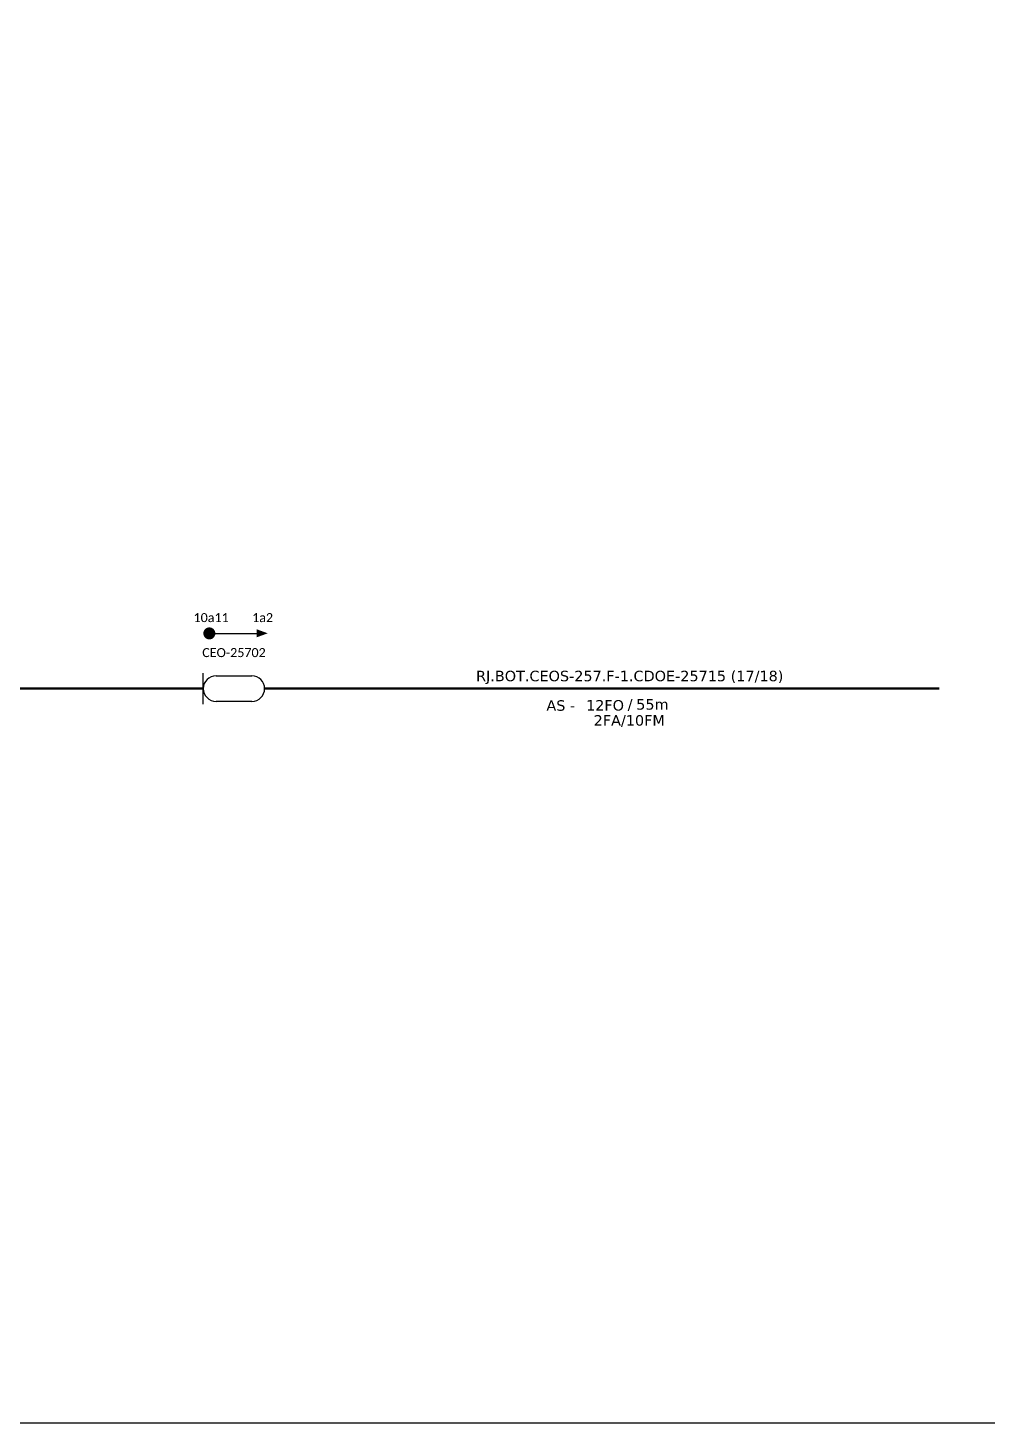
# Model space of a CAD drawing. Extents: x -4 to 837, y 1 to 595.
# Drawn here: x 428.4 to 629.7, y 1.3 to 294.1 of the extents above; entities that cross this region are included whole.
import ezdxf
from ezdxf.enums import TextEntityAlignment as Align

# ---------------------------------------------------------------- set-up
doc = ezdxf.new("R2010")
doc.units = 0
for name, color, linetype in [('20.4-CEOS', 1, 'Continuous'), ('CAP a instalar', 1, 'Continuous'), ('SETA', 7, 'Continuous')]:
    doc.layers.add(name, color=color, linetype=linetype)
doc.layers.add('40.1-ETIQUETAS', color=1, linetype='Continuous', lineweight=20)
doc.styles.add('siredit', font='verdana.ttf')
doc.linetypes.add('FENCELINE1', pattern='A,0.25,-0.1,[133,ltypeshp.shx,S=0.1,R=0,X=-0.1,Y=0],-0.1,1', length=1.45)

# ---------------------------------------------------------------- blocks, each defined once
blk = doc.blocks.new('ETIQUETA_RS5F')
at = {"layer": '40.1-ETIQUETAS', "color": 0, "style": 'siredit'}
blk.add_text('/', height=1.5, dxfattribs=at).set_placement((1.58, -1.95), align=Align.MIDDLE_RIGHT)
for tag, p in [('ETIQUETA_R_PRIMARIA', (1.21, 4.1)), ('ETIQUETA_R_SECUNDARIA', (1.21, 2.1)), ('F_ATIVAS/F_MORTAS', (1.14, -4.24))]:
    blk.add_attdef(tag, text='', height=1.5, dxfattribs=at).set_placement(p, align=Align.MIDDLE_CENTER)
for tag, p in [('TIPO_CABO', (-6.58, -2.12)), ('CAP_CABO', (0.4, -2.09))]:
    blk.add_attdef(tag, text='', height=1.5, dxfattribs=at).set_placement(p, align=Align.MIDDLE_RIGHT)
blk.add_attdef('METROS', text='', height=1.5, dxfattribs=at).set_placement((2.14, -1.95), align=Align.MIDDLE_LEFT)
for tag, p in [('FUSÃO_1', (0.85, -8.39)), ('FUSÃO_2', (0.85, -10.6)), ('FUSÃO_3', (0.85, -12.93)), ('FUSÃO_4', (0.85, -15.14)), ('FUSÃO_5', (0.85, -17.16))]:
    blk.add_attdef(tag, text='', height=1.5, dxfattribs=at).set_placement(p, align=Align.CENTER)

msp = doc.modelspace()

# ---------------------------------------------------------------- linework, layer by layer
msp.add_lwpolyline([(-3.83, 595.26), (837.17, 595.26), (837.17, 1.26), (-3.83, 1.26)], close=True)
at = {"const_width": 1.26}
msp.add_lwpolyline([(465.81, 167.02, 1), (467.07, 167.02, 1)], format="xyb", close=True, dxfattribs=at)
at = {"layer": '20.4-CEOS', "color": 7}
for p, q in [((467.85, 158.11), (475.37, 158.11)), ((475.37, 152.75), (467.85, 152.75))]:
    msp.add_line(p, q, dxfattribs=at)
msp.add_lwpolyline([(465.17, 152.2), (465.17, 158.66)], dxfattribs=at)
for centre, start, end in [((467.85, 155.43), 90, 270), ((475.37, 155.43), 270, 90)]:
    msp.add_arc(centre, 2.68, start, end, dxfattribs=at)
at = {"layer": 'CAP a instalar', "color": 7, "ltscale": 7, "const_width": 0.485}
msp.add_lwpolyline([(298.2, 155.43), (465.17, 155.43)], dxfattribs=at)
at = {"layer": 'CAP a instalar', "color": 7, "linetype": 'FENCELINE1', "ltscale": 10, "const_width": 0.485}
msp.add_lwpolyline([(478.05, 155.43), (619.65, 155.43)], dxfattribs=at)
at = {"layer": 'SETA'}
msp.add_lwpolyline([(466.44, 167.02), (477.26, 167.02)], dxfattribs=at)
msp.add_solid([(476.39, 167.88), (478.7, 167.04), (476.39, 166.2)], dxfattribs=at)

# ---------------------------------------------------------------- block references
at = {"layer": 'CAP a instalar', "color": 7, "linetype": 'FENCELINE1', "ltscale": 7}
ref = msp.add_blockref('ETIQUETA_RS5F', (552.94, 154.99), dxfattribs=dict(at, xscale=1.468589083512179, yscale=1.468589083513303, zscale=1.468589083513602))
ref.add_attrib('ETIQUETA_R_SECUNDARIA', 'RJ.BOT.CEOS-257.F-1.CDOE-25715 (17/18)', dxfattribs={"layer": '40.1-ETIQUETAS', "color": 0, "height": 2.2029, "style": 'siredit'}).set_placement((554.67, 158.08), align=Align.MIDDLE_CENTER)
ref.add_attrib('TIPO_CABO', 'AS -', dxfattribs={"layer": '40.1-ETIQUETAS', "color": 0, "height": 2.203, "style": 'siredit'}).set_placement((543.22, 151.89), align=Align.MIDDLE_RIGHT)
ref.add_attrib('CAP_CABO', '12FO', dxfattribs={"layer": '40.1-ETIQUETAS', "color": 0, "height": 2.203, "style": 'siredit'}).set_placement((553.47, 151.92), align=Align.MIDDLE_RIGHT)
ref.add_attrib('METROS', '55m', dxfattribs={"layer": '40.1-ETIQUETAS', "color": 0, "height": 2.203, "style": 'siredit'}).set_placement((556.04, 152.12), align=Align.MIDDLE_LEFT)
ref.add_attrib('F_ATIVAS/F_MORTAS', '2FA/10FM', dxfattribs={"layer": '40.1-ETIQUETAS', "color": 0, "height": 2.203, "style": 'siredit'}).set_placement((554.57, 148.76), align=Align.MIDDLE_CENTER)

# ---------------------------------------------------------------- texts
at = {"char_height": 1.8886, "width": 31.9287, "attachment_point": 5}
for s, insert in [('{\\fCalibri|b0|i0|c0|p34;\\C7;10a11}', (466.81, 170.33)), ('{\\fCalibri|b0|i0|c0|p34;\\C7;1a2}', (477.62, 170.33)), ('{\\fCalibri|b0|i0|c0|p34;\\C7;CEO-25702}', (471.61, 162.98))]:
    msp.add_mtext(s, dxfattribs=dict(at, insert=insert))

doc.saveas('drawing.dxf')
